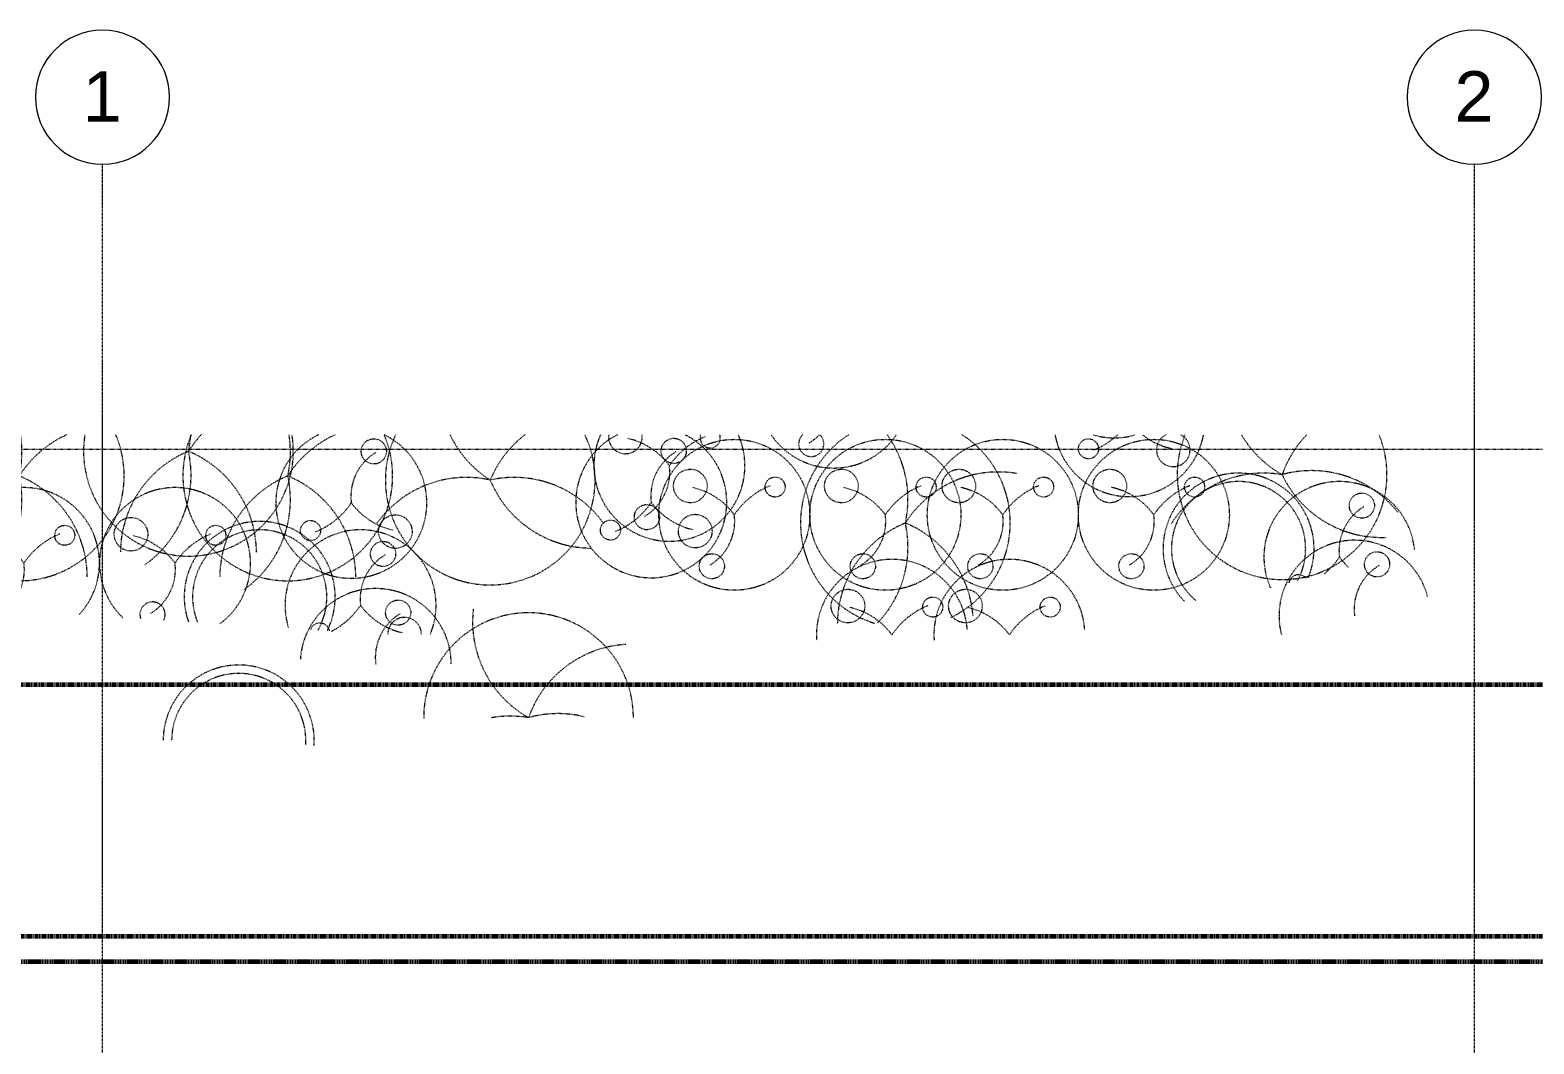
# Model space of a CAD drawing. Header units: inches. Extents: x -4105 to -1989, y 10980 to 12341.
# Drawn here: x -3498.6 to -3140.1, y 12099 to 12340.8 of the extents above; entities that cross this region are included whole.
import ezdxf

# ---------------------------------------------------------------- set-up
doc = ezdxf.new("R2010")
doc.units = ezdxf.units.IN
doc.header["$MEASUREMENT"] = 0
for name, pattern in [('Aligning Line 1_8_', [0.25, 0.125, -0.125]), ('Dash', [0.25, 0.125, -0.125]), ('Dash 1_16_', [0.125, 0.0625, -0.0625]), ('Double Dash 3_8_', [1, 0.375, -0.125, 0.125, -0.125, 0.125, -0.125]), ('Grid Line 1_2_', [0.875, 0.5, -0.125, 0.125, -0.125])]:
    doc.linetypes.add(name, pattern=pattern)
for name, color, linetype, lineweight in [('0-1', 7, 'Continuous', 5), ('0-3', 7, 'Continuous', 9), ('0-4', 130, 'Double Dash 3_8_', 60), ('0-5', 155, 'Continuous', 5), ('A-DETL-GENF-HDLN-1', 253, 'Dash', 9), ('C-PROP-LINE-1', 130, 'Double Dash 3_8_', 60), ('C-PROP-LINE-2', 91, 'Dash 1_16_', 60), ('G-ANNO-SYMB', 111, 'Aligning Line 1_8_', 9), ('S-GRID-1', 1, 'Grid Line 1_2_', 9), ('S-GRID-IDEN', 1, 'Continuous', 9), ('S-GRID-IDEN-1', 165, 'Continuous', 9)]:
    doc.layers.add(name, color=color, linetype=linetype, lineweight=lineweight)
doc.styles.add('Arial', font='arial.ttf', dxfattribs={"height": 12})

# ---------------------------------------------------------------- blocks, each defined once
blk = doc.blocks.new('CTR - 1st Phase - Unit Layouts_rvt-1-ENLARGED FLOOR PLAN - 1ST FLOOR PLAN - EAST')
at = {"layer": 'G-ANNO-SYMB'}
blk.add_line((-2053.87, 12240.75), (-4008.11, 12240.75), dxfattribs=at)
blk = doc.blocks.new('fountain grass 26746 - fountain grass 26746-1276660-ENLARGED FLOOR PLAN - 1ST FLOOR PLAN - EAST')
at = {"layer": 'A-DETL-GENF-HDLN-1'}
for centre, radius, start, end in [((0, 0), 25, 337.6598, 202.4115), ((-23.69, -11.28), 26.24, 25.4534, 92.5466), ((4.35, 25.88), 26.24, 260.4534, 327.5466), ((-7.03, 25.28), 26.24, 218.4534, 285.5466), ((-24.74, 8.74), 26.24, 315.9245, 340.5466), ((-12.9, -22.85), 26.24, 30.6622, 60.5466)]:
    blk.add_arc(centre, radius, start, end, dxfattribs=at)
blk = doc.blocks.new('lupin 26755 - lupin 26755-1276655-ENLARGED FLOOR PLAN - 1ST FLOOR PLAN - EAST')
at = {"layer": 'A-DETL-GENF-HDLN-1'}
blk.add_arc((0, 0), 18, 73.7899, 106.2101, dxfattribs=at)
blk = doc.blocks.new('lupin 26755 - lupin 26755-V58-ENLARGED FLOOR PLAN - 1ST FLOOR PLAN - EAST')
at = {"layer": 'A-DETL-GENF-HDLN-1'}
blk.add_circle((9.72, 6.62), 2.39, dxfattribs=at)
for centre, radius, start, end in [((0, 0), 18, 10.4865, 169.5135), ((-10.49, 6.87), 4, 23, 245.0963), ((-10.49, 6.87), 4, 295.1445, 23), ((-13.57, -9.88), 16.78, 51.9046, 77.9486), ((15.36, -10.23), 18.46, 111.6663, 132.7895)]:
    blk.add_arc(centre, radius, start, end, dxfattribs=at)
blk = doc.blocks.new('fountain grass 26747 - fountain grass 26747-V73-ENLARGED FLOOR PLAN - 1ST FLOOR PLAN - EAST')
at = {"layer": 'A-DETL-GENF-HDLN-1'}
for centre, radius, start, end in [((-25.61, 5.7), 26.24, 347.4534, 54.5466), ((0, 0), 25, 64.4145, 295.5855), ((22.14, -14.08), 26.24, 115.6755, 147.5466), ((10.02, -24.25), 26.24, 112.4534, 179.5466), ((-25.61, -5.7), 26.24, 305.4534, 12.5466), ((-10.02, -24.25), 26.24, 37.317, 67.5466)]:
    blk.add_arc(centre, radius, start, end, dxfattribs=at)
blk = doc.blocks.new('yew 26768 - yew 26768-V76-ENLARGED FLOOR PLAN - 1ST FLOOR PLAN - EAST')
at = {"layer": 'A-DETL-GENF-HDLN-1'}
for radius, start, end in [(18, 176.2662, 359.6282), (16, 176.2648, 359.5814)]:
    blk.add_arc((0, 0), radius, start, end, dxfattribs=at)
blk = doc.blocks.new('fountain grass 26746 - fountain grass 26746-V77-ENLARGED FLOOR PLAN - 1ST FLOOR PLAN - EAST')
at = {"layer": 'A-DETL-GENF-HDLN-1'}
for centre, radius, start, end in [((0, 0), 25, 179.8542, 273), ((4.35, 25.88), 26.24, 260.4534, 280.0277), ((0, 0), 25, 273, 0.6351), ((-24.74, 8.74), 26.24, 273.4534, 340.5466), ((-7.03, 25.28), 26.24, 256.1984, 285.5466), ((-12.9, -22.85), 26.24, 353.4534, 60.5466)]:
    blk.add_arc(centre, radius, start, end, dxfattribs=at)
blk = doc.blocks.new('lupin 26755 - lupin 26755-V78-ENLARGED FLOOR PLAN - 1ST FLOOR PLAN - EAST')
at = {"layer": 'A-DETL-GENF-HDLN-1'}
blk.add_circle((-5.36, -12.26), 3, dxfattribs=at)
for centre, radius, start, end in [((0, 0), 18, 157.4573, 360), ((-10.49, 6.87), 4, 179.4682, 1.8071), ((-13.57, -9.88), 16.78, 36.0514, 77.9486), ((15.36, -10.23), 18.46, 117.3166, 146.3337), ((9.72, 6.62), 2.39, 193.2227, 339.546), ((0, 0), 18, 360, 17.7303), ((-12.13, -1.52), 12.23, 300.9755, 7.1395)]:
    blk.add_arc(centre, radius, start, end, dxfattribs=at)
blk = doc.blocks.new('lupin 26755 - lupin 26755-V79-ENLARGED FLOOR PLAN - 1ST FLOOR PLAN - EAST')
at = {"layer": 'A-DETL-GENF-HDLN-1'}
blk.add_circle((-5.36, -12.26), 3, dxfattribs=at)
for centre, radius, start, end in [((0, 0), 18, 180.2826, 356.267), ((-12.13, -1.52), 12.23, 300.9755, 7.1395)]:
    blk.add_arc(centre, radius, start, end, dxfattribs=at)
blk = doc.blocks.new('lupin 26755 - lupin 26755-V80-ENLARGED FLOOR PLAN - 1ST FLOOR PLAN - EAST')
at = {"layer": 'A-DETL-GENF-HDLN-1'}
for centre, radius in [((-10.49, 6.87), 4), ((9.72, 6.62), 2.39), ((-5.36, -12.26), 3)]:
    blk.add_circle(centre, radius, dxfattribs=at)
for centre, radius, start, end in [((0, 0), 18, 360, 244.3505), ((-13.57, -9.88), 16.78, 36.0514, 77.9486), ((15.36, -10.23), 18.46, 111.6663, 146.3337), ((-12.13, -1.52), 12.23, 300.9755, 7.1395), ((0, 0), 18, 295.6495, 360)]:
    blk.add_arc(centre, radius, start, end, dxfattribs=at)
blk = doc.blocks.new('yew 26768 - yew 26768-V81-ENLARGED FLOOR PLAN - 1ST FLOOR PLAN - EAST')
at = {"layer": 'A-DETL-GENF-HDLN-1'}
for radius, start, end in [(18, 153.3029, 360), (16, 150.2313, 360), (16, 360, 22.203), (18, 360, 19.1922)]:
    blk.add_arc((0, 0), radius, start, end, dxfattribs=at)
blk = doc.blocks.new('hydrangea 26752 - hydrangea 26752-V83-ENLARGED FLOOR PLAN - 1ST FLOOR PLAN - EAST')
at = {"layer": 'A-DETL-GENF-HDLN-1'}
blk.add_circle((-5.36, -12.26), 3, dxfattribs=at)
for centre, radius, start, end in [((0, 0), 18, 155.7027, 360), ((-10.49, 6.87), 4, 172.5812, 7.4184), ((9.72, 6.62), 2.39, 160.9852, 341), ((9.72, 6.62), 2.39, 341, 19.0421), ((0, 0), 18, 360, 24.2973), ((-13.57, -9.88), 16.78, 36.0514, 77.9486), ((15.36, -10.23), 18.46, 111.6663, 146.3337), ((-12.13, -1.52), 12.23, 300.9755, 7.1395)]:
    blk.add_arc(centre, radius, start, end, dxfattribs=at)
blk = doc.blocks.new('fountain grass 26747 - fountain grass 26747-V95-ENLARGED FLOOR PLAN - 1ST FLOOR PLAN - EAST')
at = {"layer": 'A-DETL-GENF-HDLN-1'}
for centre, radius, start, end in [((0, 0), 25, 156.9193, 360), ((22.14, -14.08), 26.24, 114.4147, 147.5466), ((-25.61, 5.7), 26.24, 347.4534, 9.0139), ((0, 0), 25, 360, 23.1598), ((10.02, -24.25), 26.24, 112.4534, 179.5466), ((-25.61, -5.7), 26.24, 305.4534, 12.5466), ((-10.02, -24.25), 26.24, 0.4534, 67.5466)]:
    blk.add_arc(centre, radius, start, end, dxfattribs=at)
blk = doc.blocks.new('fountain grass 26747 - fountain grass 26747-V93-ENLARGED FLOOR PLAN - 1ST FLOOR PLAN - EAST')
at = {"layer": 'A-DETL-GENF-HDLN-1'}
for centre, radius, start, end in [((0, 0), 25, 170.9358, 360), ((22.14, -14.08), 26.24, 136.5409, 147.5466), ((-25.61, 5.7), 26.24, 347.4534, 356.1221), ((0, 0), 25, 360, 9.0359), ((10.02, -24.25), 26.24, 112.4534, 179.5466), ((-25.61, -5.7), 26.24, 305.4534, 12.5466), ((-10.02, -24.25), 26.24, 0.4534, 67.5466)]:
    blk.add_arc(centre, radius, start, end, dxfattribs=at)
blk = doc.blocks.new('lupin 26755 - lupin 26755-V97-ENLARGED FLOOR PLAN - 1ST FLOOR PLAN - EAST')
at = {"layer": 'A-DETL-GENF-HDLN-1'}
for centre, radius in [((-10.49, 6.87), 4), ((9.72, 6.62), 2.39)]:
    blk.add_circle(centre, radius, dxfattribs=at)
for centre, radius, start, end in [((0, 0), 18, 360, 217.2128), ((-13.57, -9.88), 16.78, 36.0514, 77.9486), ((15.36, -10.23), 18.46, 111.6663, 146.3337), ((-12.13, -1.52), 12.23, 306.5191, 7.1395), ((0, 0), 18, 316.9529, 360), ((-5.36, -12.26), 3, 16.6172, 158.0047)]:
    blk.add_arc(centre, radius, start, end, dxfattribs=at)
blk = doc.blocks.new('lupin 26755 - lupin 26755-V98-ENLARGED FLOOR PLAN - 1ST FLOOR PLAN - EAST')
at = {"layer": 'A-DETL-GENF-HDLN-1'}
for centre, radius in [((-10.49, 6.87), 4), ((9.72, 6.62), 2.39)]:
    blk.add_circle(centre, radius, dxfattribs=at)
for centre, radius, start, end in [((0, 0), 18, 360, 226.2751), ((-13.57, -9.88), 16.78, 36.0514, 77.9486), ((15.36, -10.23), 18.46, 111.6663, 146.3337), ((-12.13, -1.52), 12.23, 300.9755, 7.1395), ((0, 0), 18, 306.4774, 360), ((-5.36, -12.26), 3, 360, 199.3089), ((-5.36, -12.26), 3, 333.5135, 360)]:
    blk.add_arc(centre, radius, start, end, dxfattribs=at)
blk = doc.blocks.new('fountain grass 26747 - fountain grass 26747-V167-ENLARGED FLOOR PLAN - 1ST FLOOR PLAN - EAST')
at = {"layer": 'A-DETL-GENF-HDLN-1'}
for centre, radius, start, end in [((0, 0), 25, 122.517, 252.9085), ((-25.61, 5.7), 26.24, 347.4534, 35.8193), ((0, 0), 25, 360, 57.4626), ((22.14, -14.08), 26.24, 80.4534, 147.5466), ((10.02, -24.25), 26.24, 112.4534, 179.5466), ((-25.61, -5.7), 26.24, 316.3391, 12.5466), ((-10.02, -24.25), 26.24, 4.564, 67.5466), ((0, 0), 25, 295.5974, 360)]:
    blk.add_arc(centre, radius, start, end, dxfattribs=at)
blk = doc.blocks.new('lupin 26755 - lupin 26755-V169-ENLARGED FLOOR PLAN - 1ST FLOOR PLAN - EAST')
at = {"layer": 'A-DETL-GENF-HDLN-1'}
for centre, radius in [((-10.49, 6.87), 4), ((9.72, 6.62), 2.39)]:
    blk.add_circle(centre, radius, dxfattribs=at)
for centre, radius, start, end in [((0, 0), 18, 4.0479, 184.0482), ((-13.57, -9.88), 16.78, 36.0514, 77.9486), ((15.36, -10.23), 18.46, 111.6663, 146.3337)]:
    blk.add_arc(centre, radius, start, end, dxfattribs=at)
blk = doc.blocks.new('lupin 26755 - lupin 26755-V170-ENLARGED FLOOR PLAN - 1ST FLOOR PLAN - EAST')
at = {"layer": 'A-DETL-GENF-HDLN-1'}
for centre, radius in [((-10.49, 6.87), 4), ((9.72, 6.62), 2.39)]:
    blk.add_circle(centre, radius, dxfattribs=at)
for centre, radius, start, end in [((0, 0), 18, 4.0483, 184.0478), ((-13.57, -9.88), 16.78, 36.0514, 77.9486), ((15.36, -10.23), 18.46, 111.6663, 146.3337)]:
    blk.add_arc(centre, radius, start, end, dxfattribs=at)
blk = doc.blocks.new('lupin 26755 - lupin 26755-V175-ENLARGED FLOOR PLAN - 1ST FLOOR PLAN - EAST')
at = {"layer": 'A-DETL-GENF-HDLN-1'}
for centre, radius, start, end in [((0, 0), 18, 214.1481, 325.8519), ((-5.36, -12.26), 3, 132.5779, 360), ((-12.13, -1.52), 12.23, 300.9755, 315.3916), ((-5.36, -12.26), 3, 360, 47.4221)]:
    blk.add_arc(centre, radius, start, end, dxfattribs=at)
blk = doc.blocks.new('lupin 26755 - lupin 26755-V210-ENLARGED FLOOR PLAN - 1ST FLOOR PLAN - EAST')
at = {"layer": 'A-DETL-GENF-HDLN-1'}
blk.add_circle((-5.36, -12.26), 3, dxfattribs=at)
for centre, radius, start, end in [((0, 0), 18, 360, 24.0569), ((15.36, -10.23), 18.46, 129.7536, 146.3337), ((9.72, 6.62), 2.39, 220.8613, 341), ((9.72, 6.62), 2.39, 341, 348.6697), ((-13.57, -9.88), 16.78, 36.0514, 47.2534), ((0, 0), 18, 185.3725, 360), ((-12.13, -1.52), 12.23, 300.9755, 7.1395)]:
    blk.add_arc(centre, radius, start, end, dxfattribs=at)
blk = doc.blocks.new('lupin 26755 - lupin 26755-V211-ENLARGED FLOOR PLAN - 1ST FLOOR PLAN - EAST')
at = {"layer": 'A-DETL-GENF-HDLN-1'}
blk.add_circle((-5.36, -12.26), 3, dxfattribs=at)
for centre, radius, start, end in [((0, 0), 18, 360, 14.7193), ((0, 0), 18, 194.7196, 360), ((-12.13, -1.52), 12.23, 300.9755, 7.1395)]:
    blk.add_arc(centre, radius, start, end, dxfattribs=at)
blk = doc.blocks.new('yew 26768 - yew 26768-V212-ENLARGED FLOOR PLAN - 1ST FLOOR PLAN - EAST')
at = {"layer": 'A-DETL-GENF-HDLN-1'}
for radius, start, end in [(16, 360, 50.4842), (18, 360, 44.0275), (16, 151.2682, 360), (18, 157.1364, 360)]:
    blk.add_arc((0, 0), radius, start, end, dxfattribs=at)
blk = doc.blocks.new('lupin 26755 - lupin 26755-V179-ENLARGED FLOOR PLAN - 1ST FLOOR PLAN - EAST')
at = {"layer": 'A-DETL-GENF-HDLN-1'}
for centre, radius in [((0, 0), 18), ((-10.49, 6.87), 4), ((9.72, 6.62), 2.39), ((-5.36, -12.26), 3)]:
    blk.add_circle(centre, radius, dxfattribs=at)
for centre, radius, start, end in [((-13.57, -9.88), 16.78, 36.0514, 77.9486), ((15.36, -10.23), 18.46, 111.6663, 146.3337), ((-12.13, -1.52), 12.23, 300.9755, 7.1395)]:
    blk.add_arc(centre, radius, start, end, dxfattribs=at)
blk = doc.blocks.new('lupin 26755 - lupin 26755-V213-ENLARGED FLOOR PLAN - 1ST FLOOR PLAN - EAST')
at = {"layer": 'A-DETL-GENF-HDLN-1'}
for centre, radius in [((-10.49, 6.87), 4), ((9.72, 6.62), 2.39), ((-5.36, -12.26), 3)]:
    blk.add_circle(centre, radius, dxfattribs=at)
for centre, radius, start, end in [((0, 0), 18, 360, 243.3847), ((-13.57, -9.88), 16.78, 36.0514, 77.9486), ((15.36, -10.23), 18.46, 111.6663, 146.3337), ((-12.13, -1.52), 12.23, 300.9755, 7.1395), ((0, 0), 18, 296.6153, 360)]:
    blk.add_arc(centre, radius, start, end, dxfattribs=at)
blk = doc.blocks.new('CTR  - Topography_rvt-1-ENLARGED FLOOR PLAN - 1ST FLOOR PLAN - EAST')
at = {"layer": '0-3'}
for name, p in [('fountain grass 26747 - fountain grass 26747-V95-ENLARGED FLOOR PLAN - 1ST FLOOR PLAN - EAST', (-3501.16, 12234.45)), ('fountain grass 26747 - fountain grass 26747-V93-ENLARGED FLOOR PLAN - 1ST FLOOR PLAN - EAST', (-3460.84, 12240.33)), ('fountain grass 26747 - fountain grass 26747-V95-ENLARGED FLOOR PLAN - 1ST FLOOR PLAN - EAST', (-3437.16, 12234.45)), ('hydrangea 26752 - hydrangea 26752-V83-ENLARGED FLOOR PLAN - 1ST FLOOR PLAN - EAST', (-3346.19, 12236.88)), ('lupin 26755 - lupin 26755-V179-ENLARGED FLOOR PLAN - 1ST FLOOR PLAN - EAST', (-3330.72, 12225.18)), ('lupin 26755 - lupin 26755-V175-ENLARGED FLOOR PLAN - 1ST FLOOR PLAN - EAST', (-3307.03, 12254.33)), ('fountain grass 26747 - fountain grass 26747-V167-ENLARGED FLOOR PLAN - 1ST FLOOR PLAN - EAST', (-3289.95, 12223.23)), ('lupin 26755 - lupin 26755-V179-ENLARGED FLOOR PLAN - 1ST FLOOR PLAN - EAST', (-3294.72, 12225.18)), ('lupin 26755 - lupin 26755-V179-ENLARGED FLOOR PLAN - 1ST FLOOR PLAN - EAST', (-3266.72, 12225.18)), ('lupin 26755 - lupin 26755-V179-ENLARGED FLOOR PLAN - 1ST FLOOR PLAN - EAST', (-3230.72, 12225.18)), ('lupin 26755 - lupin 26755-V97-ENLARGED FLOOR PLAN - 1ST FLOOR PLAN - EAST', (-3500.04, 12213.67)), ('lupin 26755 - lupin 26755-V98-ENLARGED FLOOR PLAN - 1ST FLOOR PLAN - EAST', (-3464.04, 12213.67)), ('lupin 26755 - lupin 26755-V169-ENLARGED FLOOR PLAN - 1ST FLOOR PLAN - EAST', (-3293.15, 12196.56)), ('lupin 26755 - lupin 26755-V170-ENLARGED FLOOR PLAN - 1ST FLOOR PLAN - EAST', (-3265.15, 12196.56))]:
    blk.add_blockref(name, p, dxfattribs=at)
for name, p, rotation in [('lupin 26755 - lupin 26755-V80-ENLARGED FLOOR PLAN - 1ST FLOOR PLAN - EAST', (-3422.01, 12228.05), 180), ('fountain grass 26747 - fountain grass 26747-V73-ENLARGED FLOOR PLAN - 1ST FLOOR PLAN - EAST', (-3388.9, 12233.46), 89.99999999999982), ('lupin 26755 - lupin 26755-V213-ENLARGED FLOOR PLAN - 1ST FLOOR PLAN - EAST', (-3350.52, 12228.17), 180), ('lupin 26755 - lupin 26755-V58-ENLARGED FLOOR PLAN - 1ST FLOOR PLAN - EAST', (-3236.58, 12247.53), 180), ('lupin 26755 - lupin 26755-1276655-ENLARGED FLOOR PLAN - 1ST FLOOR PLAN - EAST', (-3240.19, 12261.53), 180), ('fountain grass 26746 - fountain grass 26746-1276660-ENLARGED FLOOR PLAN - 1ST FLOOR PLAN - EAST', (-3200.15, 12234.75), 180), ('yew 26768 - yew 26768-V212-ENLARGED FLOOR PLAN - 1ST FLOOR PLAN - EAST', (-3210.53, 12217.11), 180), ('lupin 26755 - lupin 26755-V210-ENLARGED FLOOR PLAN - 1ST FLOOR PLAN - EAST', (-3186.49, 12215.11), 180), ('yew 26768 - yew 26768-V81-ENLARGED FLOOR PLAN - 1ST FLOOR PLAN - EAST', (-3443.85, 12205.6), 180), ('lupin 26755 - lupin 26755-V78-ENLARGED FLOOR PLAN - 1ST FLOOR PLAN - EAST', (-3419.81, 12203.6), 180), ('lupin 26755 - lupin 26755-V211-ENLARGED FLOOR PLAN - 1ST FLOOR PLAN - EAST', (-3182.88, 12201.11), 180), ('lupin 26755 - lupin 26755-V79-ENLARGED FLOOR PLAN - 1ST FLOOR PLAN - EAST', (-3416.2, 12189.6), 180), ('fountain grass 26746 - fountain grass 26746-V77-ENLARGED FLOOR PLAN - 1ST FLOOR PLAN - EAST', (-3379.77, 12176.82), 180), ('yew 26768 - yew 26768-V76-ENLARGED FLOOR PLAN - 1ST FLOOR PLAN - EAST', (-3448.85, 12171.37), 180)]:
    blk.add_blockref(name, p, dxfattribs=dict(at, rotation=rotation))
blk = doc.blocks.new('Family - ___-1878357-ENLARGED FLOOR PLAN - 1ST FLOOR PLAN - EAST')
at = {"layer": 'C-PROP-LINE-1'}
for p, q in [((-3929.52, 12184.69), (-2053.87, 12184.69)), ((-3869.45, 12124.69), (-2053.87, 12124.69))]:
    blk.add_line(p, q, dxfattribs=at)
blk = doc.blocks.new('Grid - Grid Head - Circle-50561-ENLARGED FLOOR PLAN - 1ST FLOOR PLAN - EAST')
at = {"layer": 'S-GRID-IDEN-1'}
for start, end in [(360, 180), (180, 360)]:
    blk.add_arc((0, 0), 0.25, start, end, dxfattribs=at)
blk = doc.blocks.new('CTR - 1st Phase - Shell_rvt-1-ENLARGED FLOOR PLAN - 1ST FLOOR PLAN - EAST')
at = {"layer": 'S-GRID-1'}
for p, q in [((-3481.32, 10979.75), (-3481.32, 12308.75)), ((-3154.32, 10979.75), (-3154.32, 12308.75))]:
    blk.add_line(p, q, dxfattribs=at)
at = {"layer": '0-4'}
blk.add_blockref('Family - ___-1878357-ENLARGED FLOOR PLAN - 1ST FLOOR PLAN - EAST', (0, 0), dxfattribs=at)
at = {"layer": '0-5', "xscale": 63.99999999999997, "yscale": 63.99999999999997, "zscale": 63.99999999999997}
for p in [(-3481.32, 12324.75), (-3154.32, 12324.75)]:
    blk.add_blockref('Grid - Grid Head - Circle-50561-ENLARGED FLOOR PLAN - 1ST FLOOR PLAN - EAST', p, dxfattribs=at)
at = {"layer": 'S-GRID-IDEN', "char_height": 12, "width": 11.312, "attachment_point": 1, "style": 'Arial'}
for s, insert in [('2', (-3159.08, 12330.94)), ('1', (-3486.08, 12330.94))]:
    blk.add_mtext(s, dxfattribs=dict(at, insert=insert))
blk = doc.blocks.new('Family - ___-1870007-ENLARGED FLOOR PLAN - 1ST FLOOR PLAN - EAST')
at = {"layer": 'C-PROP-LINE-2'}
blk.add_line((-2637.92, 12118.59), (-3860.72, 12118.59), dxfattribs=at)

msp = doc.modelspace()

# ---------------------------------------------------------------- block references
at = {"layer": '0-1'}
msp.add_blockref('CTR - 1st Phase - Unit Layouts_rvt-1-ENLARGED FLOOR PLAN - 1ST FLOOR PLAN - EAST', (0, 0), dxfattribs=at)

# ---------------------------------------------------------------- next in the draw order: block references
for name in ['CTR - 1st Phase - Shell_rvt-1-ENLARGED FLOOR PLAN - 1ST FLOOR PLAN - EAST', 'CTR  - Topography_rvt-1-ENLARGED FLOOR PLAN - 1ST FLOOR PLAN - EAST']:
    msp.add_blockref(name, (0, 0), dxfattribs=at)
at = {"layer": 'C-PROP-LINE-2'}
msp.add_blockref('Family - ___-1870007-ENLARGED FLOOR PLAN - 1ST FLOOR PLAN - EAST', (0, 0), dxfattribs=at)

doc.saveas('drawing.dxf')
